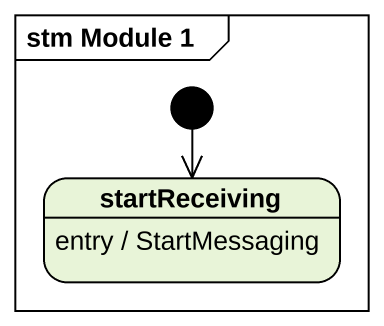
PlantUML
@startuml
mainframe stm Module 1
hide empty description
state startReceiving
startReceiving : entry / StartMessaging
[*] --> startReceiving
@enduml
